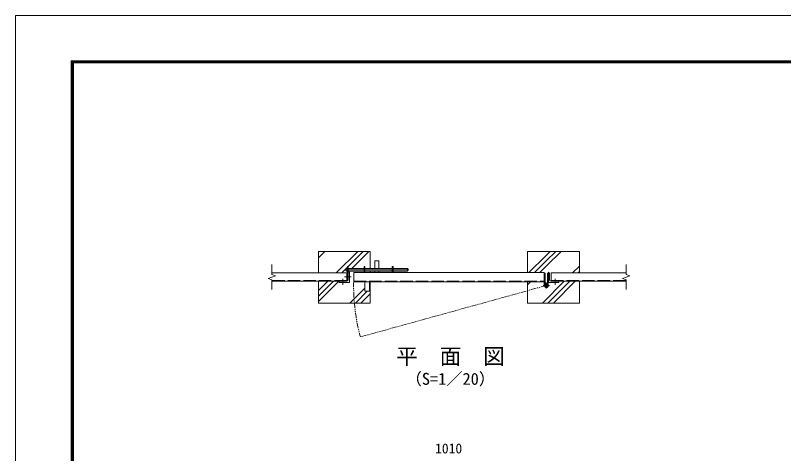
# Model space of a CAD drawing. Units: millimetres at full size; details may follow other scales. Extents: x -4200 to 4200, y -2970 to 2970.
# Drawn here: x -4200 to -491, y 853 to 2970 of the extents above; entities that cross this region are included whole.
import ezdxf
from ezdxf.enums import TextEntityAlignment as Align

# ---------------------------------------------------------------- set-up
doc = ezdxf.new("R2010")
doc.units = ezdxf.units.MM
doc.header["$LTSCALE"] = 10
for name, pattern in [('DASHED', [7.5, 6, -1.5]), ('USER1', [50.8, 31.75, -6.35, 6.35, -6.35]), ('USER2', [5, 2.5, -0.5, 0.5, -0.5, 0.5, -0.5])]:
    doc.linetypes.add(name, pattern=pattern)
doc.layers.add('0-0_D-TTL-TXT', color=7, linetype='Continuous')
for name, color, linetype, lineweight in [('0-1_D-STR1', 1, 'Continuous', 18), ('0-2_D-BMK', 2, 'USER1', 13), ('0-3_D-STR3', 3, 'Continuous', 13), ('0-4_D-STR4', 7, 'Continuous', 18), ('0-5_D-STR-DIM', 7, 'Continuous', 13), ('0-6_D-DCR-HCH', 7, 'Continuous', 13), ('0-B_D-TTL', 7, 'Continuous', 18)]:
    doc.layers.add(name, color=color, linetype=linetype, lineweight=lineweight)
doc.styles.add('ＭＳ ゴシック', font='')
doc.styles.get('ＭＳ ゴシック').set_extended_font_data('MS Gothic')

msp = doc.modelspace()

# ---------------------------------------------------------------- linework, layer by layer
at = {"layer": '0-1_D-STR1'}
for p, q in [((-2599.55, 1725.85), (-2961.55, 1725.85)), ((-2592.55, 1725.35), (-2592.55, 1692.35)), ((-2566.55, 1727.35), (-1646.55, 1727.35)), ((-2566.55, 1727.35), (-2566.55, 1687.35)), ((-1646.55, 1727.35), (-1646.55, 1687.35)), ((-1620.55, 1725.35), (-1620.55, 1692.35)), ((-1613.55, 1725.85), (-1613.55, 1685.85)), ((-1613.55, 1725.85), (-1251.55, 1725.85)), ((-2599.05, 1685.85), (-2632.05, 1685.85)), ((-2561.55, 1682.35), (-1651.55, 1682.35)), ((-1614.05, 1685.85), (-1581.05, 1685.85)), ((-1613.55, 1685.85), (-1251.55, 1685.85))]:
    msp.add_line(p, q, dxfattribs=at)
at = {"layer": '0-1_D-STR1', "linetype": 'DASHED'}
for p, q in [((-2599.55, 1688.85), (-2961.55, 1688.85)), ((-2566.44, 1686.35), (-1646.65, 1686.35)), ((-1613.55, 1688.85), (-1251.55, 1688.85))]:
    msp.add_line(p, q, dxfattribs=at)
at = {"layer": '0-1_D-STR1'}
for points in [[(-2599.55, 1725.85), (-2599.55, 1685.85), (-2961.55, 1685.85)], [(-2586.55, 1679.85), (-2586.55, 1729.85), (-2588.05, 1729.85)], [(-1626.55, 1679.85), (-1626.55, 1729.85), (-1625.05, 1729.85)], [(-2636.55, 1681.35), (-2636.55, 1679.85), (-2586.55, 1679.85)], [(-1576.55, 1681.35), (-1576.55, 1679.85), (-1626.55, 1679.85)]]:
    msp.add_lwpolyline(points, dxfattribs=at)
for centre, radius, start, end in [((-2588.05, 1725.35), 4.5, 90, 180), ((-1625.05, 1725.35), 4.5, 360, 90), ((-2632.05, 1681.35), 4.5, 90, 180), ((-2599.05, 1692.35), 6.5, 270, 0), ((-1614.05, 1692.35), 6.5, 180, 270), ((-1581.05, 1681.35), 4.5, 360, 90)]:
    msp.add_arc(centre, radius, start, end, dxfattribs=at)
at = {"layer": '0-1_D-STR1', "linetype": 'DASHED'}
for centre, start, end in [((-2561.55, 1687.35), 180, 270), ((-1651.55, 1687.35), 270, 0)]:
    msp.add_arc(centre, 5, start, end, dxfattribs=at)
at = {"layer": '0-2_D-BMK'}
for p, q in [((-2611.56, 1707.35), (-2578.78, 1707.35)), ((-2608.39, 1741.35), (-2299.64, 1741.35)), ((-2619.55, 1697.35), (-2619.55, 1668.35)), ((-1636.55, 1650.29), (-1636.55, 1680.02)), ((-1593.55, 1697.35), (-1593.55, 1668.35)), ((-1651.41, 1665.15), (-1621.68, 1665.15))]:
    msp.add_line(p, q, dxfattribs=at)
at = {"layer": '0-2_D-BMK', "linetype": 'USER2'}
msp.add_line((-1636.55, 1665.15), (-2533.98, 1416.65), dxfattribs=at)
msp.add_arc((-1606.55, 1665.15), 960.15, 178.97356, 195, dxfattribs=at)
at = {"layer": '0-3_D-STR3'}
for p, q in [((-2464.47, 1783.85), (-2464.47, 1747.85)), ((-2464.47, 1783.85), (-2445.47, 1783.85)), ((-2445.47, 1783.85), (-2445.47, 1747.85)), ((-2604.97, 1745.85), (-2602.97, 1747.85)), ((-2604.97, 1745.85), (-2604.97, 1736.85)), ((-2602.97, 1734.85), (-2602.97, 1747.85)), ((-2602.97, 1747.85), (-2597.05, 1747.85)), ((-2597.05, 1756.35), (-2597.05, 1694.85)), ((-2592.55, 1756.35), (-2597.05, 1756.35)), ((-2592.55, 1756.35), (-2592.55, 1694.85)), ((-2592.55, 1747.85), (-2516.55, 1747.85)), ((-2516.55, 1756.85), (-2516.55, 1727.35)), ((-2512.05, 1756.85), (-2516.55, 1756.85)), ((-2512.05, 1727.35), (-2512.05, 1756.85)), ((-2512.05, 1747.85), (-2381.05, 1747.85)), ((-2381.05, 1727.35), (-2381.05, 1756.85)), ((-2381.05, 1756.85), (-2376.55, 1756.85)), ((-2376.55, 1727.35), (-2376.55, 1756.85)), ((-2376.55, 1747.85), (-2306.97, 1747.85)), ((-2306.97, 1747.85), (-2306.97, 1734.85)), ((-2306.97, 1747.85), (-2304.97, 1745.85)), ((-2304.97, 1745.85), (-2304.97, 1736.85)), ((-2604.97, 1736.85), (-2602.97, 1734.85)), ((-2602.97, 1734.85), (-2597.05, 1734.85)), ((-2592.55, 1734.85), (-2516.55, 1734.85)), ((-2512.05, 1734.85), (-2381.05, 1734.85)), ((-2464.47, 1727.35), (-2464.47, 1734.85)), ((-2445.47, 1727.35), (-2445.47, 1734.85)), ((-2376.55, 1734.85), (-2306.97, 1734.85)), ((-2304.97, 1736.85), (-2306.97, 1734.85)), ((-1646.25, 1665.15), (-1646.25, 1724.85)), ((-1641.75, 1724.85), (-1646.25, 1724.85)), ((-1641.75, 1665.15), (-1641.75, 1724.85)), ((-1626.85, 1665.15), (-1626.85, 1724.85)), ((-2592.55, 1694.85), (-2597.05, 1694.85)), ((-2512.55, 1682.35), (-2512.55, 1637.35)), ((-2490.55, 1682.35), (-2490.55, 1637.35)), ((-1641.75, 1673.34), (-1639.33, 1669.54)), ((-2512.55, 1637.35), (-2490.55, 1637.35))]:
    msp.add_line(p, q, dxfattribs=at)
msp.add_lwpolyline([(-1631.35, 1673.34), (-1631.35, 1724.85), (-1626.85, 1724.85)], dxfattribs=at)
for radius in [9.7, 5.2]:
    msp.add_arc((-1636.55, 1665.15), radius, 180, 122.41735, dxfattribs=at)
at = {"layer": '0-4_D-STR4'}
for p, q in [((-2486.55, 1829.85), (-2486.55, 1747.85)), ((-1726.55, 1829.85), (-1726.55, 1727.35)), ((-2486.55, 1734.85), (-2486.55, 1727.35))]:
    msp.add_line(p, q, dxfattribs=at)
for points in [[(-2736.55, 1725.85), (-2736.55, 1829.85), (-2486.55, 1829.85)], [(-1476.55, 1725.85), (-1476.55, 1829.85), (-1726.55, 1829.85)], [(-2486.55, 1682.35), (-2486.55, 1579.85), (-2736.55, 1579.85), (-2736.55, 1685.85)], [(-1726.55, 1682.35), (-1726.55, 1579.85), (-1476.55, 1579.85), (-1476.55, 1685.85)]]:
    msp.add_lwpolyline(points, dxfattribs=at)
at = {"layer": '0-5_D-STR-DIM'}
for p, q in [((-2961.55, 1765.85), (-2961.55, 1718.68)), ((-1251.55, 1765.85), (-1251.55, 1718.68)), ((-2979.17, 1699.44), (-2943.93, 1712.27)), ((-2943.93, 1712.27), (-2961.55, 1718.68)), ((-1269.17, 1699.44), (-1233.93, 1712.27)), ((-1233.93, 1712.27), (-1251.55, 1718.68)), ((-2961.55, 1693.03), (-2979.17, 1699.44)), ((-2961.55, 1693.03), (-2961.55, 1645.85)), ((-1251.55, 1693.03), (-1269.17, 1699.44)), ((-1251.55, 1693.03), (-1251.55, 1645.85))]:
    msp.add_line(p, q, dxfattribs=at)
at = {"layer": '0-6_D-DCR-HCH'}
for p, q in [((-2736.55, 1799.35), (-2706.04, 1829.85)), ((-2736.55, 1825.86), (-2732.56, 1829.85)), ((-2650.94, 1725.85), (-2546.94, 1829.85)), ((-2593.92, 1756.35), (-2520.42, 1829.85)), ((-2575.91, 1747.85), (-2493.91, 1829.85)), ((-1636.49, 1757.93), (-1564.56, 1829.85)), ((-2624.42, 1725.85), (-2604.97, 1745.31)), ((-2602.42, 1747.85), (-2597.05, 1753.23)), ((-1667.06, 1727.35), (-1636.49, 1757.93)), ((-1509.46, 1725.85), (-1476.55, 1758.77)), ((-2592.55, 1731.22), (-2588.91, 1734.85)), ((-1482.94, 1725.85), (-1476.55, 1732.25)), ((-2736.55, 1587.22), (-2637.91, 1685.85)), ((-2736.55, 1613.73), (-2664.42, 1685.85)), ((-2736.55, 1640.25), (-2690.94, 1685.85)), ((-2490.55, 1674.12), (-2486.55, 1678.12)), ((-1726.55, 1667.87), (-1712.06, 1682.35)), ((-1655.46, 1579.85), (-1549.46, 1685.85)), ((-1628.94, 1579.85), (-1522.94, 1685.85)), ((-1602.43, 1579.85), (-1496.43, 1685.85)), ((-2584.81, 1579.85), (-2512.55, 1652.12)), ((-2558.29, 1579.85), (-2500.79, 1637.35)), ((-2490.55, 1647.6), (-2486.55, 1651.6)), ((-2531.78, 1579.85), (-2486.55, 1625.08))]:
    msp.add_line(p, q, dxfattribs=at)
for points in [[(-1720.09, 1727.35), (-1638.55, 1808.9), (-1617.59, 1829.85)], [(-1693.58, 1727.35), (-1637.19, 1783.74), (-1591.08, 1829.85)]]:
    msp.add_lwpolyline(points, dxfattribs=at)
at = {"layer": '0-B_D-TTL', "color": 2}
msp.add_lwpolyline([(-4200, 2970), (4200, 2970), (4200, -2970), (-4200, -2970)], close=True, dxfattribs=at)
at = {"layer": '0-B_D-TTL'}
for points in [[(-3930, 2750), (3930, 2750), (3930, -2750), (-3930, -2750)], [(-3927.5, 2747.5), (3927.5, 2747.5), (3927.5, -2747.5), (-3927.5, -2747.5)], [(-3925, 2745), (3925, 2745), (3925, -2745), (-3925, -2745)], [(-3922.5, 2742.5), (3922.5, 2742.5), (3922.5, -2742.5), (-3922.5, -2742.5)], [(-3920, 2740), (3920, 2740), (3920, -2740), (-3920, -2740)]]:
    msp.add_lwpolyline(points, close=True, dxfattribs=at)

# ---------------------------------------------------------------- texts
at = {"layer": '0-0_D-TTL-TXT', "style": 'ＭＳ ゴシック'}
for s, height, p in [('平\u3000面\u3000図', 76.98, (-2361.44, 1261.33)), ('（S=1／20）', 57.7, (-2315.96, 1168.13))]:
    msp.add_text(s, height=height, dxfattribs=at).set_placement(p, align=Align.BOTTOM_LEFT)
at = {"layer": '0-5_D-STR-DIM', "style": 'ＭＳ ゴシック'}
msp.add_text('1010', height=48.09, dxfattribs=at).set_placement((-2173.47, 839.61), align=Align.BOTTOM_LEFT)

doc.saveas('drawing.dxf')
